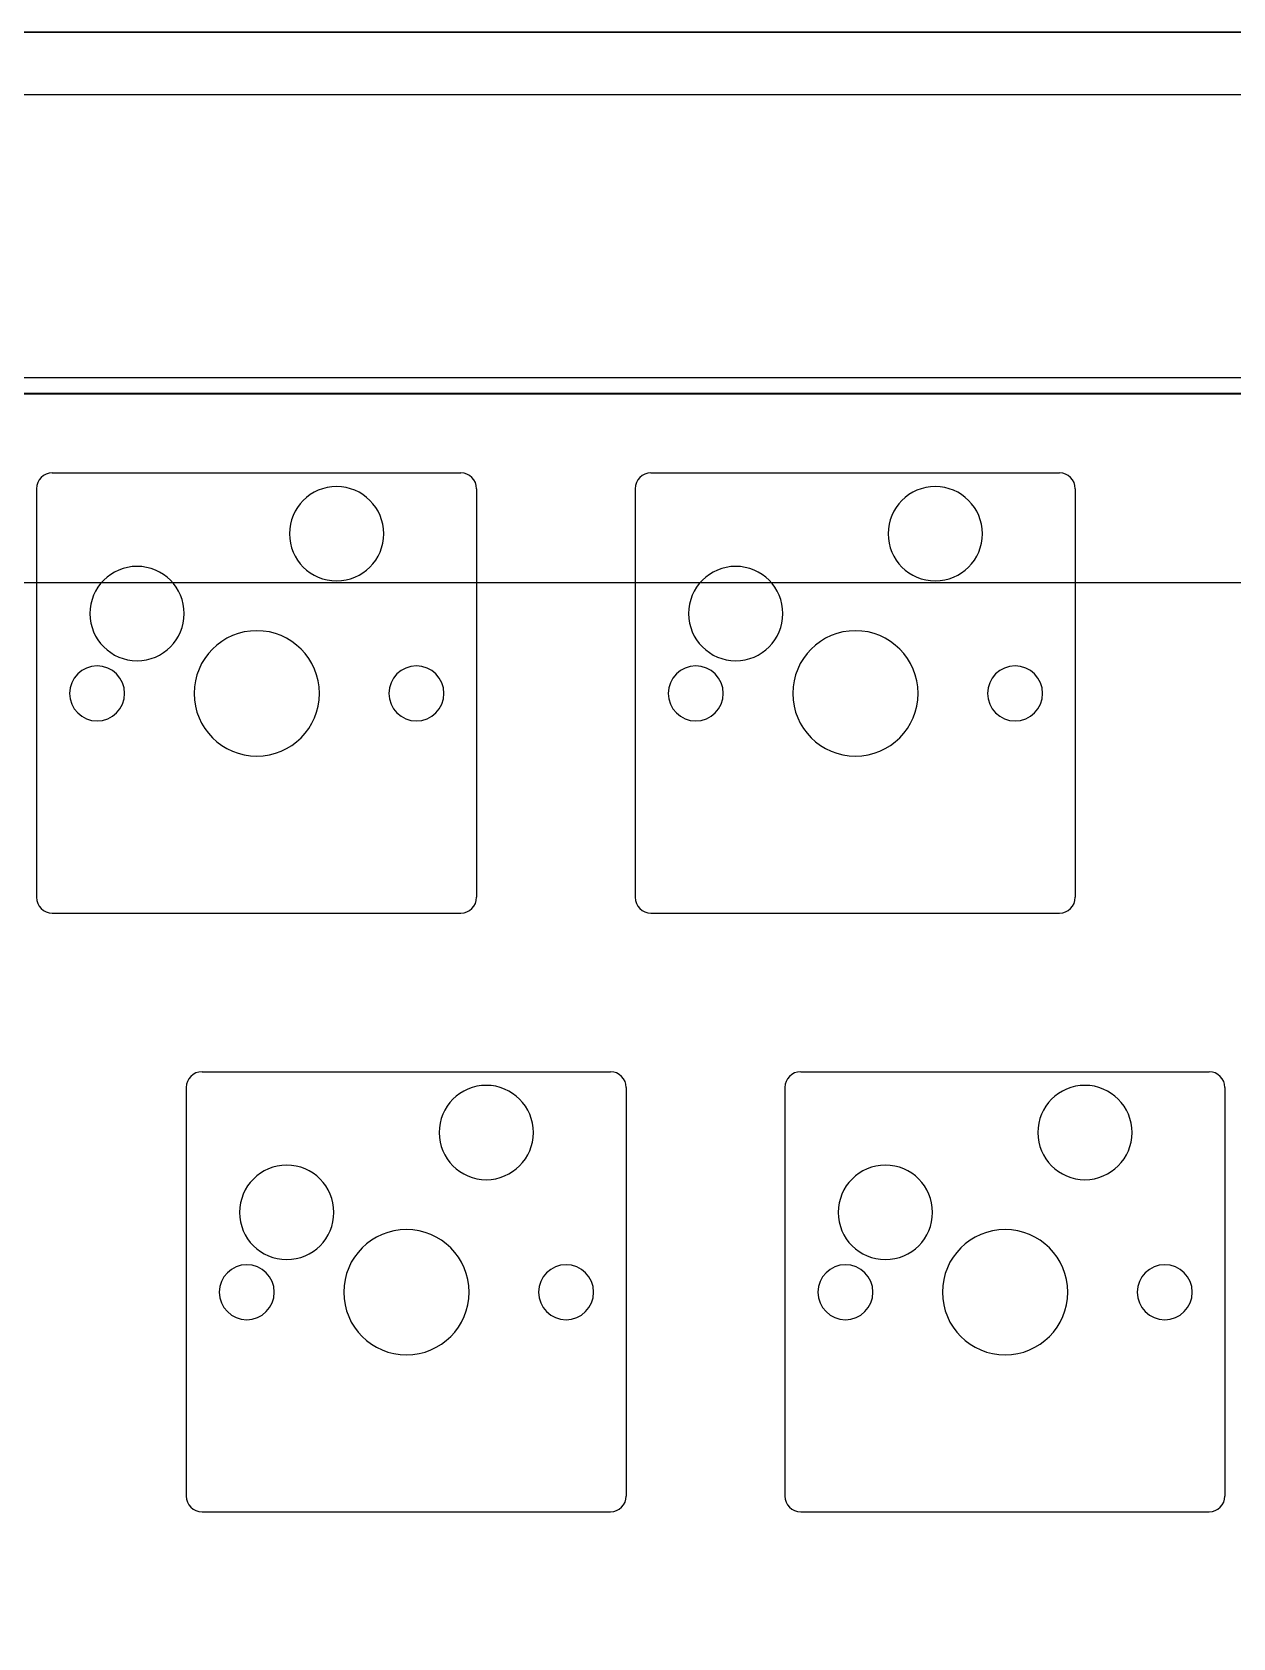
# Model space of a CAD drawing. Header units: millimetres. Extents: x 12 to 283, y 44 to 148.
# Drawn here: x 102.3 to 140.5, y 97.3 to 148.4 of the extents above; entities that cross this region are included whole.
import ezdxf

# ---------------------------------------------------------------- set-up
doc = ezdxf.new("R2010")
doc.units = ezdxf.units.MM
doc.header["$MEASUREMENT"] = 0
for name, color, linetype in [('Bottom_Bottom', 7, 'Continuous'), ('Bottom_Middle', 7, 'Continuous'), ('Bottom_Slope', 7, 'Continuous'), ('Bottom_Upper', 7, 'Continuous'), ('Medium1', 7, 'Continuous'), ('PCB', 7, 'Continuous'), ('plate', 7, 'Continuous'), ('Top', 7, 'Continuous')]:
    doc.layers.add(name, color=color, linetype=linetype)

# ---------------------------------------------------------------- blocks, each defined once
blk = doc.blocks.new('block 41')
at = {"layer": 'plate', "color": 7, "lineweight": 25, "true_color": 0xffffff}
blk.add_lwpolyline([(102.949, 134.372), (115.949, 134.372)], dxfattribs=at)
blk = doc.blocks.new('block 42')
at = {"layer": 'plate', "color": 7, "lineweight": 25, "true_color": 0xffffff}
blk.add_lwpolyline([(102.949, 120.372), (115.949, 120.372)], dxfattribs=at)
blk = doc.blocks.new('block 43')
at = {"layer": 'plate', "color": 7, "lineweight": 25, "true_color": 0xffffff}
blk.add_lwpolyline([(102.449, 133.872), (102.449, 120.872)], dxfattribs=at)
blk = doc.blocks.new('block 44')
at = {"layer": 'plate', "color": 7, "lineweight": 25, "true_color": 0xffffff}
blk.add_lwpolyline([(116.449, 133.872), (116.449, 120.872)], dxfattribs=at)
blk = doc.blocks.new('block 45')
at = {"layer": 'plate', "color": 7, "lineweight": 25, "true_color": 0xffffff}
blk.add_open_spline([(102.949, 134.372), (102.673, 134.372), (102.449, 134.148), (102.449, 133.872)], degree=3, dxfattribs=at)
blk = doc.blocks.new('block 46')
at = {"layer": 'plate', "color": 7, "lineweight": 25, "true_color": 0xffffff}
blk.add_open_spline([(116.449, 133.872), (116.449, 134.148), (116.225, 134.372), (115.949, 134.372)], degree=3, dxfattribs=at)
blk = doc.blocks.new('block 47')
at = {"layer": 'plate', "color": 7, "lineweight": 25, "true_color": 0xffffff}
blk.add_open_spline([(102.449, 120.872), (102.449, 120.596), (102.673, 120.372), (102.949, 120.372)], degree=3, dxfattribs=at)
blk = doc.blocks.new('block 48')
at = {"layer": 'plate', "color": 7, "lineweight": 25, "true_color": 0xffffff}
blk.add_open_spline([(115.949, 120.372), (116.225, 120.372), (116.449, 120.596), (116.449, 120.872)], degree=3, dxfattribs=at)
blk = doc.blocks.new('block 49')
at = {"layer": 'plate', "color": 7, "lineweight": 25, "true_color": 0xffffff}
blk.add_lwpolyline([(121.999, 134.372), (134.999, 134.372)], dxfattribs=at)
blk = doc.blocks.new('block 50')
at = {"layer": 'plate', "color": 7, "lineweight": 25, "true_color": 0xffffff}
blk.add_lwpolyline([(121.999, 120.372), (134.999, 120.372)], dxfattribs=at)
blk = doc.blocks.new('block 51')
at = {"layer": 'plate', "color": 7, "lineweight": 25, "true_color": 0xffffff}
blk.add_lwpolyline([(121.499, 133.872), (121.499, 120.872)], dxfattribs=at)
blk = doc.blocks.new('block 52')
at = {"layer": 'plate', "color": 7, "lineweight": 25, "true_color": 0xffffff}
blk.add_lwpolyline([(135.499, 133.872), (135.499, 120.872)], dxfattribs=at)
blk = doc.blocks.new('block 53')
at = {"layer": 'plate', "color": 7, "lineweight": 25, "true_color": 0xffffff}
blk.add_open_spline([(121.999, 134.372), (121.723, 134.372), (121.499, 134.148), (121.499, 133.872)], degree=3, dxfattribs=at)
blk = doc.blocks.new('block 54')
at = {"layer": 'plate', "color": 7, "lineweight": 25, "true_color": 0xffffff}
blk.add_open_spline([(135.499, 133.872), (135.499, 134.148), (135.275, 134.372), (134.999, 134.372)], degree=3, dxfattribs=at)
blk = doc.blocks.new('block 55')
at = {"layer": 'plate', "color": 7, "lineweight": 25, "true_color": 0xffffff}
blk.add_open_spline([(121.499, 120.872), (121.499, 120.596), (121.723, 120.372), (121.999, 120.372)], degree=3, dxfattribs=at)
blk = doc.blocks.new('block 56')
at = {"layer": 'plate', "color": 7, "lineweight": 25, "true_color": 0xffffff}
blk.add_open_spline([(134.999, 120.372), (135.275, 120.372), (135.499, 120.596), (135.499, 120.872)], degree=3, dxfattribs=at)
blk = doc.blocks.new('block 144')
at = {"layer": 'plate', "color": 7, "lineweight": 25, "true_color": 0xffffff}
blk.add_lwpolyline([(107.712, 115.322), (120.712, 115.322)], dxfattribs=at)
blk = doc.blocks.new('block 145')
at = {"layer": 'plate', "color": 7, "lineweight": 25, "true_color": 0xffffff}
blk.add_lwpolyline([(107.712, 101.322), (120.712, 101.322)], dxfattribs=at)
blk = doc.blocks.new('block 146')
at = {"layer": 'plate', "color": 7, "lineweight": 25, "true_color": 0xffffff}
blk.add_lwpolyline([(107.212, 114.822), (107.212, 101.822)], dxfattribs=at)
blk = doc.blocks.new('block 147')
at = {"layer": 'plate', "color": 7, "lineweight": 25, "true_color": 0xffffff}
blk.add_lwpolyline([(121.212, 114.822), (121.212, 101.822)], dxfattribs=at)
blk = doc.blocks.new('block 148')
at = {"layer": 'plate', "color": 7, "lineweight": 25, "true_color": 0xffffff}
blk.add_open_spline([(107.712, 115.322), (107.436, 115.322), (107.212, 115.098), (107.212, 114.822)], degree=3, dxfattribs=at)
blk = doc.blocks.new('block 149')
at = {"layer": 'plate', "color": 7, "lineweight": 25, "true_color": 0xffffff}
blk.add_open_spline([(121.212, 114.822), (121.212, 115.098), (120.988, 115.322), (120.712, 115.322)], degree=3, dxfattribs=at)
blk = doc.blocks.new('block 150')
at = {"layer": 'plate', "color": 7, "lineweight": 25, "true_color": 0xffffff}
blk.add_open_spline([(107.212, 101.822), (107.212, 101.546), (107.436, 101.322), (107.712, 101.322)], degree=3, dxfattribs=at)
blk = doc.blocks.new('block 151')
at = {"layer": 'plate', "color": 7, "lineweight": 25, "true_color": 0xffffff}
blk.add_open_spline([(120.712, 101.322), (120.988, 101.322), (121.212, 101.546), (121.212, 101.822)], degree=3, dxfattribs=at)
blk = doc.blocks.new('block 152')
at = {"layer": 'plate', "color": 7, "lineweight": 25, "true_color": 0xffffff}
blk.add_lwpolyline([(126.762, 115.322), (139.762, 115.322)], dxfattribs=at)
blk = doc.blocks.new('block 153')
at = {"layer": 'plate', "color": 7, "lineweight": 25, "true_color": 0xffffff}
blk.add_lwpolyline([(126.762, 101.322), (139.762, 101.322)], dxfattribs=at)
blk = doc.blocks.new('block 154')
at = {"layer": 'plate', "color": 7, "lineweight": 25, "true_color": 0xffffff}
blk.add_lwpolyline([(126.262, 114.822), (126.262, 101.822)], dxfattribs=at)
blk = doc.blocks.new('block 155')
at = {"layer": 'plate', "color": 7, "lineweight": 25, "true_color": 0xffffff}
blk.add_lwpolyline([(140.262, 114.822), (140.262, 101.822)], dxfattribs=at)
blk = doc.blocks.new('block 156')
at = {"layer": 'plate', "color": 7, "lineweight": 25, "true_color": 0xffffff}
blk.add_open_spline([(126.762, 115.322), (126.486, 115.322), (126.262, 115.098), (126.262, 114.822)], degree=3, dxfattribs=at)
blk = doc.blocks.new('block 157')
at = {"layer": 'plate', "color": 7, "lineweight": 25, "true_color": 0xffffff}
blk.add_open_spline([(140.262, 114.822), (140.262, 115.098), (140.038, 115.322), (139.762, 115.322)], degree=3, dxfattribs=at)
blk = doc.blocks.new('block 158')
at = {"layer": 'plate', "color": 7, "lineweight": 25, "true_color": 0xffffff}
blk.add_open_spline([(126.262, 101.822), (126.262, 101.546), (126.486, 101.322), (126.762, 101.322)], degree=3, dxfattribs=at)
blk = doc.blocks.new('block 159')
at = {"layer": 'plate', "color": 7, "lineweight": 25, "true_color": 0xffffff}
blk.add_open_spline([(139.762, 101.322), (140.038, 101.322), (140.262, 101.546), (140.262, 101.822)], degree=3, dxfattribs=at)
blk = doc.blocks.new('block 338')
at = {"layer": 'Bottom_Middle', "color": 7, "lineweight": 25, "true_color": 0xffffff}
blk.add_open_spline([(275.902, 148.397), (275.902, 148.397), (70.914, 148.397), (70.914, 148.397), (69.533, 148.397), (68.414, 147.278), (68.414, 145.897), (68.414, 145.897), (68.414, 137.397), (68.414, 137.397), (68.414, 137.397), (272.756, 137.397), (272.756, 137.397), (273.584, 137.397), (274.256, 136.725), (274.256, 135.897), (274.256, 135.897), (274.256, 56.934), (274.256, 56.934), (274.256, 56.106), (273.584, 55.435), (272.756, 55.435), (272.756, 55.435), (24.724, 55.435), (24.724, 55.435), (23.896, 55.435), (23.224, 56.106), (23.224, 56.935), (23.224, 56.935), (23.224, 135.897), (23.224, 135.897), (23.224, 136.725), (23.896, 137.397), (24.724, 137.397), (24.724, 137.397), (55.31, 137.397), (55.31, 137.397), (55.31, 137.397), (55.31, 145.897), (55.31, 145.897), (55.31, 147.278), (54.191, 148.397), (52.81, 148.397), (52.81, 148.397), (19.224, 148.397), (19.224, 148.397), (15.358, 148.397), (12.224, 145.263), (12.224, 141.397), (12.224, 141.397), (12.224, 51.435), (12.224, 51.435), (12.224, 47.569), (15.358, 44.434), (19.224, 44.434), (19.224, 44.434), (275.902, 44.434), (275.902, 44.434), (279.768, 44.434), (282.902, 47.569), (282.902, 51.435), (282.902, 51.435), (282.902, 141.397), (282.902, 141.397), (282.902, 145.263), (279.768, 148.397), (275.902, 148.397)], degree=3, knots=[0, 0, 0, 0, 1, 1, 1, 2, 2, 2, 3, 3, 3, 4, 4, 4, 5, 5, 5, 6, 6, 6, 7, 7, 7, 8, 8, 8, 9, 9, 9, 10, 10, 10, 11, 11, 11, 12, 12, 12, 13, 13, 13, 14, 14, 14, 15, 15, 15, 16, 16, 16, 17, 17, 17, 18, 18, 18, 19, 19, 19, 20, 20, 20, 21, 21, 21, 22, 22, 22, 22], dxfattribs=at)
blk = doc.blocks.new('block 371')
at = {"layer": 'PCB', "color": 7, "lineweight": 25, "true_color": 0xffffff}
blk.add_lwpolyline([(271.379, 136.884), (67.117, 136.884)], dxfattribs=at)
blk = doc.blocks.new('block 414')
at = {"layer": 'PCB', "color": 7, "lineweight": 25, "true_color": 0xffffff}
blk.add_open_spline([(118.422, 108.309), (118.422, 108.792), (118.813, 109.184), (119.297, 109.184), (119.78, 109.184), (120.172, 108.792), (120.172, 108.309), (120.172, 107.826), (119.78, 107.434), (119.297, 107.434), (118.813, 107.434), (118.422, 107.826), (118.422, 108.309), (118.422, 108.309), (118.422, 108.309), (118.422, 108.309)], degree=3, knots=[0, 0, 0, 0, 1, 1, 1, 2, 2, 2, 3, 3, 3, 4, 4, 4, 5, 5, 5, 5], dxfattribs=at)
blk = doc.blocks.new('block 418')
at = {"layer": 'PCB', "color": 7, "lineweight": 25, "true_color": 0xffffff}
blk.add_open_spline([(115.257, 113.389), (115.257, 114.218), (115.928, 114.889), (116.757, 114.889), (117.585, 114.889), (118.257, 114.218), (118.257, 113.389), (118.257, 112.561), (117.585, 111.889), (116.757, 111.889), (115.928, 111.889), (115.257, 112.561), (115.257, 113.389), (115.257, 113.389), (115.257, 113.389), (115.257, 113.389)], degree=3, knots=[0, 0, 0, 0, 1, 1, 1, 2, 2, 2, 3, 3, 3, 4, 4, 4, 5, 5, 5, 5], dxfattribs=at)
blk = doc.blocks.new('block 419')
at = {"layer": 'PCB', "color": 7, "lineweight": 25, "true_color": 0xffffff}
blk.add_open_spline([(112.223, 108.309), (112.223, 109.41), (113.115, 110.303), (114.217, 110.303), (115.318, 110.303), (116.211, 109.41), (116.211, 108.309), (116.211, 107.208), (115.318, 106.315), (114.217, 106.315), (113.115, 106.315), (112.223, 107.208), (112.223, 108.309), (112.223, 108.309), (112.223, 108.309), (112.223, 108.309)], degree=3, knots=[0, 0, 0, 0, 1, 1, 1, 2, 2, 2, 3, 3, 3, 4, 4, 4, 5, 5, 5, 5], dxfattribs=at)
blk = doc.blocks.new('block 420')
at = {"layer": 'PCB', "color": 7, "lineweight": 25, "true_color": 0xffffff}
blk.add_open_spline([(127.957, 110.849), (127.957, 111.678), (128.628, 112.349), (129.457, 112.349), (130.285, 112.349), (130.957, 111.678), (130.957, 110.849), (130.957, 110.021), (130.285, 109.349), (129.457, 109.349), (128.628, 109.349), (127.957, 110.021), (127.957, 110.849), (127.957, 110.849), (127.957, 110.849), (127.957, 110.849)], degree=3, knots=[0, 0, 0, 0, 1, 1, 1, 2, 2, 2, 3, 3, 3, 4, 4, 4, 5, 5, 5, 5], dxfattribs=at)
blk = doc.blocks.new('block 421')
at = {"layer": 'PCB', "color": 7, "lineweight": 25, "true_color": 0xffffff}
blk.add_open_spline([(127.312, 108.309), (127.312, 108.792), (127.703, 109.184), (128.187, 109.184), (128.67, 109.184), (129.062, 108.792), (129.062, 108.309), (129.062, 107.826), (128.67, 107.434), (128.187, 107.434), (127.703, 107.434), (127.312, 107.826), (127.312, 108.309), (127.312, 108.309), (127.312, 108.309), (127.312, 108.309)], degree=3, knots=[0, 0, 0, 0, 1, 1, 1, 2, 2, 2, 3, 3, 3, 4, 4, 4, 5, 5, 5, 5], dxfattribs=at)
blk = doc.blocks.new('block 423')
at = {"layer": 'PCB', "color": 7, "lineweight": 25, "true_color": 0xffffff}
blk.add_open_spline([(134.307, 113.389), (134.307, 114.218), (134.978, 114.889), (135.807, 114.889), (136.635, 114.889), (137.307, 114.218), (137.307, 113.389), (137.307, 112.561), (136.635, 111.889), (135.807, 111.889), (134.978, 111.889), (134.307, 112.561), (134.307, 113.389), (134.307, 113.389), (134.307, 113.389), (134.307, 113.389)], degree=3, knots=[0, 0, 0, 0, 1, 1, 1, 2, 2, 2, 3, 3, 3, 4, 4, 4, 5, 5, 5, 5], dxfattribs=at)
blk = doc.blocks.new('block 424')
at = {"layer": 'PCB', "color": 7, "lineweight": 25, "true_color": 0xffffff}
blk.add_open_spline([(131.273, 108.309), (131.273, 109.41), (132.165, 110.303), (133.267, 110.303), (134.368, 110.303), (135.261, 109.41), (135.261, 108.309), (135.261, 107.208), (134.368, 106.315), (133.267, 106.315), (132.165, 106.315), (131.273, 107.208), (131.273, 108.309), (131.273, 108.309), (131.273, 108.309), (131.273, 108.309)], degree=3, knots=[0, 0, 0, 0, 1, 1, 1, 2, 2, 2, 3, 3, 3, 4, 4, 4, 5, 5, 5, 5], dxfattribs=at)
blk = doc.blocks.new('block 444')
at = {"layer": 'PCB', "color": 7, "lineweight": 25, "true_color": 0xffffff}
blk.add_open_spline([(137.472, 108.309), (137.472, 108.792), (137.863, 109.184), (138.347, 109.184), (138.83, 109.184), (139.222, 108.792), (139.222, 108.309), (139.222, 107.826), (138.83, 107.434), (138.347, 107.434), (137.863, 107.434), (137.472, 107.826), (137.472, 108.309), (137.472, 108.309), (137.472, 108.309), (137.472, 108.309)], degree=3, knots=[0, 0, 0, 0, 1, 1, 1, 2, 2, 2, 3, 3, 3, 4, 4, 4, 5, 5, 5, 5], dxfattribs=at)
blk = doc.blocks.new('block 482')
at = {"layer": 'PCB', "color": 7, "lineweight": 25, "true_color": 0xffffff}
blk.add_open_spline([(110.494, 132.439), (110.494, 133.268), (111.166, 133.939), (111.994, 133.939), (112.823, 133.939), (113.494, 133.268), (113.494, 132.439), (113.494, 131.611), (112.823, 130.939), (111.994, 130.939), (111.166, 130.939), (110.494, 131.611), (110.494, 132.439), (110.494, 132.439), (110.494, 132.439), (110.494, 132.439)], degree=3, knots=[0, 0, 0, 0, 1, 1, 1, 2, 2, 2, 3, 3, 3, 4, 4, 4, 5, 5, 5, 5], dxfattribs=at)
blk = doc.blocks.new('block 483')
at = {"layer": 'PCB', "color": 7, "lineweight": 25, "true_color": 0xffffff}
blk.add_open_spline([(113.659, 127.359), (113.659, 127.842), (114.051, 128.234), (114.534, 128.234), (115.017, 128.234), (115.409, 127.842), (115.409, 127.359), (115.409, 126.876), (115.017, 126.484), (114.534, 126.484), (114.051, 126.484), (113.659, 126.876), (113.659, 127.359), (113.659, 127.359), (113.659, 127.359), (113.659, 127.359)], degree=3, knots=[0, 0, 0, 0, 1, 1, 1, 2, 2, 2, 3, 3, 3, 4, 4, 4, 5, 5, 5, 5], dxfattribs=at)
blk = doc.blocks.new('block 484')
at = {"layer": 'PCB', "color": 7, "lineweight": 25, "true_color": 0xffffff}
blk.add_open_spline([(122.549, 127.359), (122.549, 127.842), (122.941, 128.234), (123.424, 128.234), (123.907, 128.234), (124.299, 127.842), (124.299, 127.359), (124.299, 126.876), (123.907, 126.484), (123.424, 126.484), (122.941, 126.484), (122.549, 126.876), (122.549, 127.359), (122.549, 127.359), (122.549, 127.359), (122.549, 127.359)], degree=3, knots=[0, 0, 0, 0, 1, 1, 1, 2, 2, 2, 3, 3, 3, 4, 4, 4, 5, 5, 5, 5], dxfattribs=at)
blk = doc.blocks.new('block 485')
at = {"layer": 'PCB', "color": 7, "lineweight": 25, "true_color": 0xffffff}
blk.add_open_spline([(123.194, 129.899), (123.194, 130.728), (123.866, 131.399), (124.694, 131.399), (125.523, 131.399), (126.194, 130.728), (126.194, 129.899), (126.194, 129.071), (125.523, 128.399), (124.694, 128.399), (123.866, 128.399), (123.194, 129.071), (123.194, 129.899), (123.194, 129.899), (123.194, 129.899), (123.194, 129.899)], degree=3, knots=[0, 0, 0, 0, 1, 1, 1, 2, 2, 2, 3, 3, 3, 4, 4, 4, 5, 5, 5, 5], dxfattribs=at)
blk = doc.blocks.new('block 487')
at = {"layer": 'PCB', "color": 7, "lineweight": 25, "true_color": 0xffffff}
blk.add_open_spline([(132.709, 127.359), (132.709, 127.842), (133.101, 128.234), (133.584, 128.234), (134.067, 128.234), (134.459, 127.842), (134.459, 127.359), (134.459, 126.876), (134.067, 126.484), (133.584, 126.484), (133.101, 126.484), (132.709, 126.876), (132.709, 127.359), (132.709, 127.359), (132.709, 127.359), (132.709, 127.359)], degree=3, knots=[0, 0, 0, 0, 1, 1, 1, 2, 2, 2, 3, 3, 3, 4, 4, 4, 5, 5, 5, 5], dxfattribs=at)
blk = doc.blocks.new('block 489')
at = {"layer": 'PCB', "color": 7, "lineweight": 25, "true_color": 0xffffff}
blk.add_open_spline([(126.51, 127.359), (126.51, 128.46), (127.403, 129.353), (128.504, 129.353), (129.605, 129.353), (130.498, 128.46), (130.498, 127.359), (130.498, 126.258), (129.605, 125.365), (128.504, 125.365), (127.403, 125.365), (126.51, 126.258), (126.51, 127.359), (126.51, 127.359), (126.51, 127.359), (126.51, 127.359)], degree=3, knots=[0, 0, 0, 0, 1, 1, 1, 2, 2, 2, 3, 3, 3, 4, 4, 4, 5, 5, 5, 5], dxfattribs=at)
blk = doc.blocks.new('block 490')
at = {"layer": 'PCB', "color": 7, "lineweight": 25, "true_color": 0xffffff}
blk.add_open_spline([(129.544, 132.439), (129.544, 133.268), (130.216, 133.939), (131.044, 133.939), (131.873, 133.939), (132.544, 133.268), (132.544, 132.439), (132.544, 131.611), (131.873, 130.939), (131.044, 130.939), (130.216, 130.939), (129.544, 131.611), (129.544, 132.439), (129.544, 132.439), (129.544, 132.439), (129.544, 132.439)], degree=3, knots=[0, 0, 0, 0, 1, 1, 1, 2, 2, 2, 3, 3, 3, 4, 4, 4, 5, 5, 5, 5], dxfattribs=at)
blk = doc.blocks.new('block 544')
at = {"layer": 'PCB', "color": 7, "lineweight": 25, "true_color": 0xffffff}
blk.add_open_spline([(108.262, 108.309), (108.262, 108.792), (108.653, 109.184), (109.137, 109.184), (109.62, 109.184), (110.012, 108.792), (110.012, 108.309), (110.012, 107.826), (109.62, 107.434), (109.137, 107.434), (108.653, 107.434), (108.262, 107.826), (108.262, 108.309), (108.262, 108.309), (108.262, 108.309), (108.262, 108.309)], degree=3, knots=[0, 0, 0, 0, 1, 1, 1, 2, 2, 2, 3, 3, 3, 4, 4, 4, 5, 5, 5, 5], dxfattribs=at)
blk = doc.blocks.new('block 550')
at = {"layer": 'PCB', "color": 7, "lineweight": 25, "true_color": 0xffffff}
blk.add_open_spline([(104.144, 129.899), (104.144, 130.728), (104.816, 131.399), (105.644, 131.399), (106.473, 131.399), (107.144, 130.728), (107.144, 129.899), (107.144, 129.071), (106.473, 128.399), (105.644, 128.399), (104.816, 128.399), (104.144, 129.071), (104.144, 129.899), (104.144, 129.899), (104.144, 129.899), (104.144, 129.899)], degree=3, knots=[0, 0, 0, 0, 1, 1, 1, 2, 2, 2, 3, 3, 3, 4, 4, 4, 5, 5, 5, 5], dxfattribs=at)
blk = doc.blocks.new('block 551')
at = {"layer": 'PCB', "color": 7, "lineweight": 25, "true_color": 0xffffff}
blk.add_open_spline([(103.499, 127.359), (103.499, 127.842), (103.891, 128.234), (104.374, 128.234), (104.857, 128.234), (105.249, 127.842), (105.249, 127.359), (105.249, 126.876), (104.857, 126.484), (104.374, 126.484), (103.891, 126.484), (103.499, 126.876), (103.499, 127.359), (103.499, 127.359), (103.499, 127.359), (103.499, 127.359)], degree=3, knots=[0, 0, 0, 0, 1, 1, 1, 2, 2, 2, 3, 3, 3, 4, 4, 4, 5, 5, 5, 5], dxfattribs=at)
blk = doc.blocks.new('block 553')
at = {"layer": 'PCB', "color": 7, "lineweight": 25, "true_color": 0xffffff}
blk.add_open_spline([(107.46, 127.359), (107.46, 128.46), (108.353, 129.353), (109.454, 129.353), (110.555, 129.353), (111.448, 128.46), (111.448, 127.359), (111.448, 126.258), (110.555, 125.365), (109.454, 125.365), (108.353, 125.365), (107.46, 126.258), (107.46, 127.359), (107.46, 127.359), (107.46, 127.359), (107.46, 127.359)], degree=3, knots=[0, 0, 0, 0, 1, 1, 1, 2, 2, 2, 3, 3, 3, 4, 4, 4, 5, 5, 5, 5], dxfattribs=at)
blk = doc.blocks.new('block 554')
at = {"layer": 'PCB', "color": 7, "lineweight": 25, "true_color": 0xffffff}
blk.add_open_spline([(108.907, 110.849), (108.907, 111.678), (109.578, 112.349), (110.407, 112.349), (111.235, 112.349), (111.907, 111.678), (111.907, 110.849), (111.907, 110.021), (111.235, 109.349), (110.407, 109.349), (109.578, 109.349), (108.907, 110.021), (108.907, 110.849), (108.907, 110.849), (108.907, 110.849), (108.907, 110.849)], degree=3, knots=[0, 0, 0, 0, 1, 1, 1, 2, 2, 2, 3, 3, 3, 4, 4, 4, 5, 5, 5, 5], dxfattribs=at)
blk = doc.blocks.new('block 353')
at = {"layer": 'PCB'}
for name in ['block 371', 'block 482', 'block 490', 'block 550', 'block 485', 'block 553', 'block 489', 'block 551', 'block 483', 'block 484', 'block 487', 'block 418', 'block 423', 'block 554', 'block 420', 'block 419', 'block 424', 'block 544', 'block 414', 'block 421', 'block 444']:
    blk.add_blockref(name, (0, 0), dxfattribs=at)

msp = doc.modelspace()

# ---------------------------------------------------------------- linework, layer by layer
at = {"layer": 'Bottom_Bottom', "color": 7, "lineweight": 25, "true_color": 0xffffff}
msp.add_open_spline([(19.224, 148.397), (15.358, 148.397), (12.224, 145.263), (12.224, 141.397), (12.224, 141.397), (12.224, 51.434), (12.224, 51.434), (12.224, 47.569), (15.358, 44.434), (19.224, 44.434), (19.224, 44.434), (275.902, 44.434), (275.902, 44.434), (279.768, 44.434), (282.902, 47.569), (282.902, 51.434), (282.902, 51.434), (282.902, 141.397), (282.902, 141.397), (282.902, 145.263), (279.768, 148.397), (275.902, 148.397), (275.902, 148.397), (19.224, 148.397), (19.224, 148.397)], degree=3, knots=[0, 0, 0, 0, 1, 1, 1, 2, 2, 2, 3, 3, 3, 4, 4, 4, 5, 5, 5, 6, 6, 6, 7, 7, 7, 8, 8, 8, 8], dxfattribs=at)
at = {"layer": 'Bottom_Slope', "color": 7, "lineweight": 25, "true_color": 0xffffff}
msp.add_open_spline([(19.224, 148.397), (15.358, 148.397), (12.224, 145.263), (12.224, 141.397), (12.224, 141.397), (12.224, 135.87), (12.224, 135.87), (12.224, 133.109), (14.462, 130.872), (17.222, 130.872), (17.222, 130.872), (277.904, 130.872), (277.904, 130.872), (280.664, 130.872), (282.902, 133.109), (282.902, 135.87), (282.902, 135.87), (282.902, 141.397), (282.902, 141.397), (282.902, 145.263), (279.768, 148.397), (275.902, 148.397), (275.902, 148.397), (19.224, 148.397), (19.224, 148.397)], degree=3, knots=[0, 0, 0, 0, 1, 1, 1, 2, 2, 2, 3, 3, 3, 4, 4, 4, 5, 5, 5, 6, 6, 6, 7, 7, 7, 8, 8, 8, 8], dxfattribs=at)
at = {"layer": 'Bottom_Upper', "color": 7, "lineweight": 25, "true_color": 0xffffff}
for points in [[(19.224, 44.434), (15.358, 44.434), (12.224, 47.569), (12.224, 51.434), (12.224, 51.434), (12.224, 141.397), (12.224, 141.397), (12.224, 145.263), (15.358, 148.397), (19.224, 148.397), (19.224, 148.397), (275.902, 148.397), (275.902, 148.397), (279.768, 148.397), (282.902, 145.263), (282.902, 141.397), (282.902, 141.397), (282.902, 51.434), (282.902, 51.434), (282.902, 47.569), (279.768, 44.434), (275.902, 44.434), (275.902, 44.434), (19.224, 44.434), (19.224, 44.434)], [(24.724, 55.435), (23.897, 55.435), (23.224, 56.108), (23.224, 56.934), (23.224, 56.934), (23.224, 135.897), (23.224, 135.897), (23.224, 136.724), (23.897, 137.397), (24.724, 137.397), (24.724, 137.397), (272.756, 137.397), (272.756, 137.397), (273.583, 137.397), (274.256, 136.724), (274.256, 135.897), (274.256, 135.897), (274.256, 56.934), (274.256, 56.934), (274.256, 56.108), (273.583, 55.435), (272.756, 55.435), (272.756, 55.435), (24.724, 55.435), (24.724, 55.435)]]:
    msp.add_open_spline(points, degree=3, knots=[0, 0, 0, 0, 1, 1, 1, 2, 2, 2, 3, 3, 3, 4, 4, 4, 5, 5, 5, 6, 6, 6, 7, 7, 7, 8, 8, 8, 8], dxfattribs=at)
at = {"layer": 'Medium1', "color": 7, "lineweight": 25, "true_color": 0xffffff}
for points, knots in [([(19.224, 44.434), (15.358, 44.434), (12.224, 47.569), (12.224, 51.434), (12.224, 51.434), (12.224, 141.397), (12.224, 141.397), (12.224, 145.263), (15.358, 148.397), (19.224, 148.397), (19.224, 148.397), (275.902, 148.397), (275.902, 148.397), (279.768, 148.397), (282.902, 145.263), (282.902, 141.397), (282.902, 141.397), (282.902, 51.434), (282.902, 51.434), (282.902, 47.569), (279.768, 44.434), (275.902, 44.434), (275.902, 44.434), (19.224, 44.434), (19.224, 44.434)], [0, 0, 0, 0, 1, 1, 1, 2, 2, 2, 3, 3, 3, 4, 4, 4, 5, 5, 5, 6, 6, 6, 7, 7, 7, 8, 8, 8, 8]), ([(42.774, 61.697), (42.774, 61.697), (42.774, 78.747), (42.774, 78.747), (42.774, 79.299), (42.327, 79.747), (41.774, 79.747), (41.774, 79.747), (24.724, 79.747), (24.724, 79.747), (24.172, 79.747), (23.724, 80.195), (23.724, 80.747), (23.724, 80.747), (23.724, 135.897), (23.724, 135.897), (23.724, 136.449), (24.172, 136.897), (24.724, 136.897), (24.724, 136.897), (251.324, 136.897), (251.324, 136.897), (251.877, 136.897), (252.324, 136.449), (252.324, 135.897), (252.324, 135.897), (252.324, 99.797), (252.324, 99.797), (252.324, 99.245), (251.877, 98.797), (251.324, 98.797), (251.324, 98.797), (229.512, 98.797), (229.512, 98.797), (228.96, 98.797), (228.512, 98.349), (228.512, 97.797), (228.512, 97.797), (228.512, 80.747), (228.512, 80.747), (228.512, 80.195), (228.064, 79.747), (227.512, 79.747), (227.512, 79.747), (210.462, 79.747), (210.462, 79.747), (209.91, 79.747), (209.462, 79.299), (209.462, 78.747), (209.462, 78.747), (209.462, 61.697), (209.462, 61.697), (209.462, 61.145), (209.014, 60.697), (208.462, 60.697), (208.462, 60.697), (43.774, 60.697), (43.774, 60.697), (43.222, 60.697), (42.774, 61.145), (42.774, 61.697)], [0, 0, 0, 0, 1, 1, 1, 2, 2, 2, 3, 3, 3, 4, 4, 4, 5, 5, 5, 6, 6, 6, 7, 7, 7, 8, 8, 8, 9, 9, 9, 10, 10, 10, 11, 11, 11, 12, 12, 12, 13, 13, 13, 14, 14, 14, 15, 15, 15, 16, 16, 16, 17, 17, 17, 18, 18, 18, 19, 19, 19, 20, 20, 20, 20])]:
    msp.add_open_spline(points, degree=3, knots=knots, dxfattribs=at)
at = {"layer": 'plate', "color": 7, "lineweight": 25, "true_color": 0xffffff}
msp.add_open_spline([(19.224, 44.434), (15.358, 44.434), (12.224, 47.569), (12.224, 51.434), (12.224, 51.434), (12.224, 141.397), (12.224, 141.397), (12.224, 145.263), (15.358, 148.397), (19.224, 148.397), (19.224, 148.397), (275.902, 148.397), (275.902, 148.397), (279.768, 148.397), (282.902, 145.263), (282.902, 141.397), (282.902, 141.397), (282.902, 51.434), (282.902, 51.434), (282.902, 47.569), (279.768, 44.434), (275.902, 44.434), (275.902, 44.434), (19.224, 44.434), (19.224, 44.434)], degree=3, knots=[0, 0, 0, 0, 1, 1, 1, 2, 2, 2, 3, 3, 3, 4, 4, 4, 5, 5, 5, 6, 6, 6, 7, 7, 7, 8, 8, 8, 8], dxfattribs=at)
at = {"layer": 'Top', "color": 7, "lineweight": 25, "true_color": 0xffffff}
for points, knots in [([(19.224, 146.397), (19.224, 146.397), (275.902, 146.397), (275.902, 146.397), (278.663, 146.397), (280.902, 144.158), (280.902, 141.397), (280.902, 141.397), (280.902, 51.434), (280.902, 51.434), (280.902, 48.673), (278.663, 46.434), (275.902, 46.434), (275.902, 46.434), (19.224, 46.434), (19.224, 46.434), (16.463, 46.434), (14.224, 48.673), (14.224, 51.434), (14.224, 51.434), (14.224, 141.397), (14.224, 141.397), (14.224, 144.158), (16.463, 146.397), (19.224, 146.397)], [0, 0, 0, 0, 1, 1, 1, 2, 2, 2, 3, 3, 3, 4, 4, 4, 5, 5, 5, 6, 6, 6, 7, 7, 7, 8, 8, 8, 8]), ([(42.774, 61.697), (42.774, 61.697), (42.774, 78.747), (42.774, 78.747), (42.774, 79.299), (42.327, 79.747), (41.774, 79.747), (41.774, 79.747), (24.724, 79.747), (24.724, 79.747), (24.172, 79.747), (23.724, 80.195), (23.724, 80.747), (23.724, 80.747), (23.724, 135.897), (23.724, 135.897), (23.724, 136.449), (24.172, 136.897), (24.724, 136.897), (24.724, 136.897), (251.324, 136.897), (251.324, 136.897), (251.877, 136.897), (252.324, 136.449), (252.324, 135.897), (252.324, 135.897), (252.324, 99.797), (252.324, 99.797), (252.324, 99.245), (251.877, 98.797), (251.324, 98.797), (251.324, 98.797), (229.512, 98.797), (229.512, 98.797), (228.96, 98.797), (228.512, 98.349), (228.512, 97.797), (228.512, 97.797), (228.512, 80.747), (228.512, 80.747), (228.512, 80.195), (228.064, 79.747), (227.512, 79.747), (227.512, 79.747), (210.462, 79.747), (210.462, 79.747), (209.91, 79.747), (209.462, 79.299), (209.462, 78.747), (209.462, 78.747), (209.462, 61.697), (209.462, 61.697), (209.462, 61.145), (209.014, 60.697), (208.462, 60.697), (208.462, 60.697), (43.774, 60.697), (43.774, 60.697), (43.222, 60.697), (42.774, 61.145), (42.774, 61.697)], [0, 0, 0, 0, 1, 1, 1, 2, 2, 2, 3, 3, 3, 4, 4, 4, 5, 5, 5, 6, 6, 6, 7, 7, 7, 8, 8, 8, 9, 9, 9, 10, 10, 10, 11, 11, 11, 12, 12, 12, 13, 13, 13, 14, 14, 14, 15, 15, 15, 16, 16, 16, 17, 17, 17, 18, 18, 18, 19, 19, 19, 20, 20, 20, 20])]:
    msp.add_open_spline(points, degree=3, knots=knots, dxfattribs=at)

# ---------------------------------------------------------------- block references
at = {"layer": 'Bottom_Middle'}
msp.add_blockref('block 338', (0, 0), dxfattribs=at)
at = {"layer": 'PCB'}
msp.add_blockref('block 353', (0, 0), dxfattribs=at)
at = {"layer": 'plate'}
for name in ['block 45', 'block 41', 'block 46', 'block 53', 'block 49', 'block 54', 'block 43', 'block 44', 'block 51', 'block 52', 'block 47', 'block 48', 'block 55', 'block 56', 'block 42', 'block 50', 'block 148', 'block 144', 'block 149', 'block 156', 'block 152', 'block 157', 'block 146', 'block 147', 'block 154', 'block 155', 'block 150', 'block 151', 'block 158', 'block 159', 'block 145', 'block 153']:
    msp.add_blockref(name, (0, 0), dxfattribs=at)

doc.saveas('drawing.dxf')
